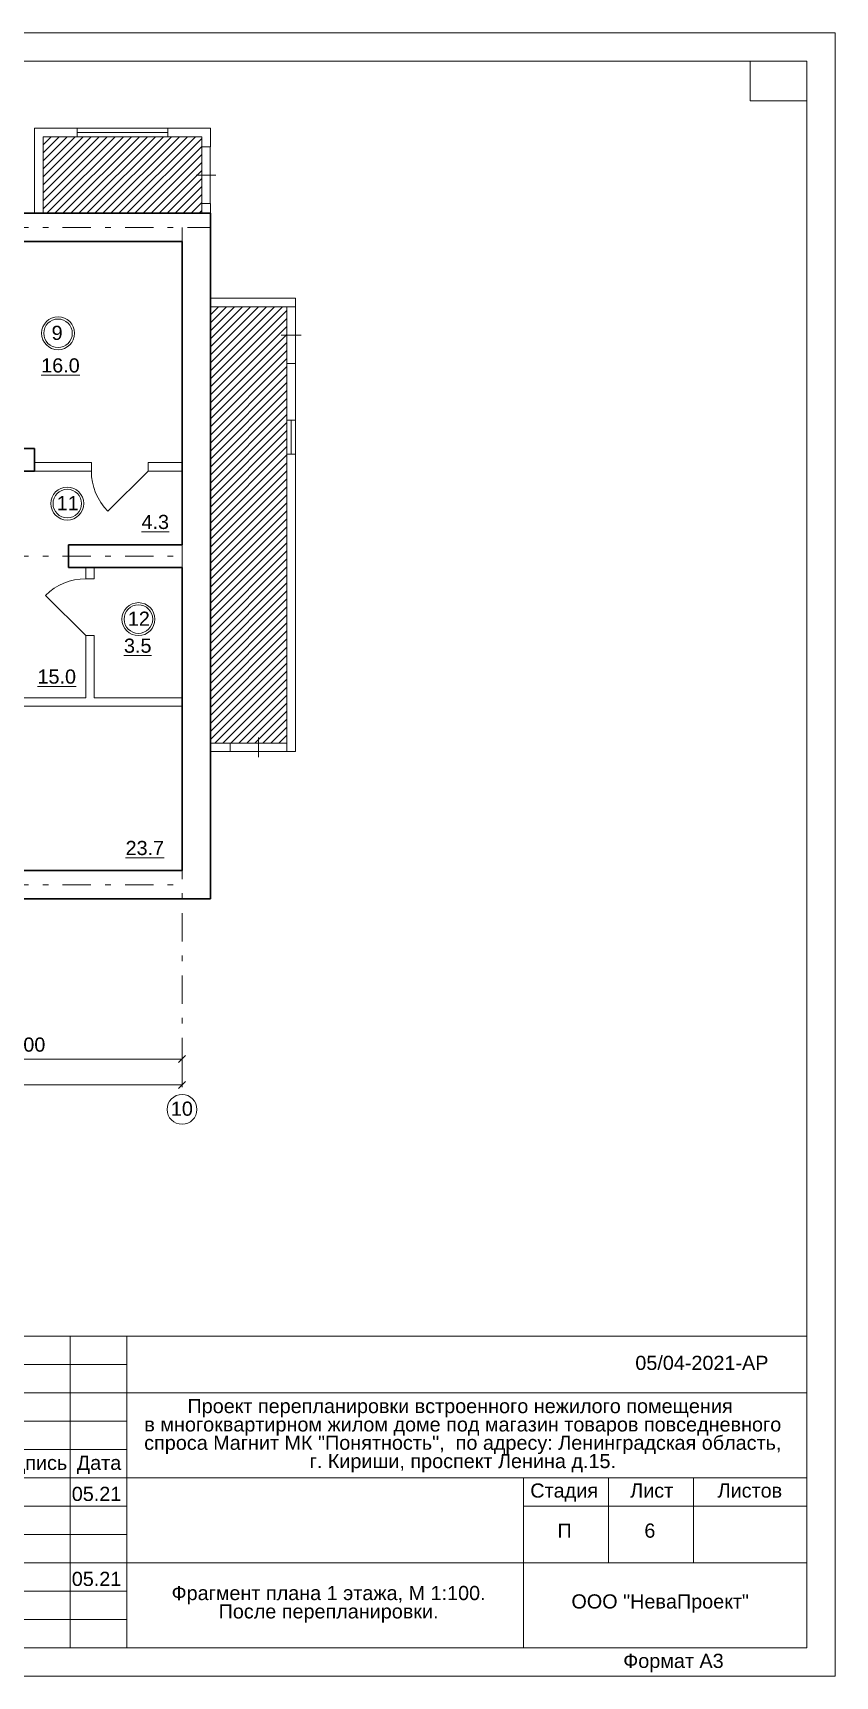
# Model space of a CAD drawing. Header units: metres. Extents: x 1647.3 to 1708.8, y -76.7 to -41.9.
# Drawn here: x 1694.69 to 1708.85, y -73.78 to -44.78 of the extents above; entities that cross this region are included whole.
import ezdxf
from ezdxf.enums import TextEntityAlignment as Align

# ---------------------------------------------------------------- set-up
doc = ezdxf.new("R2010")
doc.units = ezdxf.units.M
doc.header["$MEASUREMENT"] = 0
doc.linetypes.add('( Dashdot )', pattern=[1.001, 0.5, -0.25, 0.001, -0.25])
doc.layers.add('Level 50', color=7, linetype='Continuous', lineweight=0)
doc.layers.add('Level 63', color=7, linetype='Continuous', lineweight=0)
doc.styles.add('GOST 2.304', font='CS_Gost2304.shx')
doc.styles.add('Style-Arial', font='arial.ttf')

msp = doc.modelspace()

# ---------------------------------------------------------------- hatches: boundary and pattern name
at = {"lineweight": 0}
h = msp.add_hatch(dxfattribs=at)
h.set_pattern_fill('HATCH', style=0, pattern_type=2)
h.set_pattern_definition([(45, (1694.87421, -46.61436), (-0.0707107, 0.0707107), [])])
h.paths.add_polyline_path([(1694.874, -46.614), (1697.674, -46.614), (1697.674, -47.964), (1694.874, -47.964)])
h = msp.add_hatch(dxfattribs=at)
h.set_pattern_fill('HATCH', style=0, pattern_type=2)
h.set_pattern_definition([(45, (1697.82421, -49.61436), (-0.0707107, 0.0707107), [])])
h.paths.add_polyline_path([(1697.824, -49.614), (1699.174, -49.614), (1699.174, -57.314), (1697.824, -57.314)])

# ---------------------------------------------------------------- linework, layer by layer
at = {"color": 7, "lineweight": 13}
for p, q in [((1694.724, -47.964), (1694.724, -46.464)), ((1694.724, -46.464), (1695.474, -46.464)), ((1694.874, -46.614), (1695.474, -46.614)), ((1694.874, -47.964), (1694.874, -46.614)), ((1695.474, -46.614), (1695.474, -46.464)), ((1697.074, -46.614), (1697.074, -46.464)), ((1697.074, -46.464), (1697.824, -46.464)), ((1697.074, -46.614), (1697.674, -46.614)), ((1697.674, -46.789), (1697.674, -46.614)), ((1697.824, -46.789), (1697.824, -46.464)), ((1697.674, -46.789), (1697.824, -46.789)), ((1697.674, -47.964), (1697.674, -47.789)), ((1697.674, -47.789), (1697.824, -47.789)), ((1697.824, -47.964), (1697.824, -47.789)), ((1697.824, -49.464), (1699.324, -49.464)), ((1699.324, -49.464), (1699.324, -49.614)), ((1697.824, -49.614), (1699.324, -49.614)), ((1699.174, -50.614), (1699.174, -51.614)), ((1699.174, -50.614), (1699.324, -50.614)), ((1699.324, -50.614), (1699.324, -51.614)), ((1699.174, -51.614), (1699.324, -51.614)), ((1694.724, -52.364), (1695.724, -52.364)), ((1695.724, -52.364), (1695.724, -52.514)), ((1696.724, -52.364), (1696.724, -52.514)), ((1696.724, -52.364), (1697.324, -52.364)), ((1699.174, -52.214), (1699.324, -52.214)), ((1699.174, -52.214), (1699.174, -57.464)), ((1699.324, -52.214), (1699.324, -57.464)), ((1694.724, -52.514), (1695.724, -52.514)), ((1696.724, -52.514), (1696.017, -53.221)), ((1696.724, -52.514), (1697.324, -52.514)), ((1695.624, -54.214), (1695.624, -54.414)), ((1695.774, -54.214), (1695.774, -54.414)), ((1695.624, -54.414), (1695.774, -54.414)), ((1695.624, -55.414), (1694.917, -54.707)), ((1695.624, -55.414), (1695.774, -55.414)), ((1695.624, -55.414), (1695.624, -56.514)), ((1695.774, -55.414), (1695.774, -56.514)), ((1690.424, -56.514), (1695.624, -56.514)), ((1695.774, -56.514), (1697.324, -56.514)), ((1690.424, -56.664), (1697.324, -56.664)), ((1697.824, -57.314), (1698.174, -57.314)), ((1698.174, -57.314), (1698.174, -57.464)), ((1697.824, -57.464), (1698.174, -57.464)), ((1699.174, -57.464), (1699.324, -57.464))]:
    msp.add_line(p, q, dxfattribs=at)
at = {"color": 7, "lineweight": 0}
for p, q in [((1694.874, -46.614), (1697.674, -46.614)), ((1694.874, -47.964), (1694.874, -46.614)), ((1694.874, -46.614), (1694.874, -46.614)), ((1695.474, -46.464), (1697.074, -46.464)), ((1695.474, -46.614), (1695.474, -46.464)), ((1695.474, -46.464), (1695.474, -46.464)), ((1695.474, -46.539), (1697.074, -46.539)), ((1697.074, -46.464), (1697.074, -46.614)), ((1697.674, -46.614), (1697.674, -47.964)), ((1697.823, -46.789), (1697.674, -46.789)), ((1697.674, -46.789), (1697.674, -46.789)), ((1697.823, -47.789), (1697.823, -46.789)), ((1697.574, -47.289), (1697.923, -47.289)), ((1697.674, -47.789), (1697.823, -47.789)), ((1697.674, -47.964), (1694.874, -47.964)), ((1697.824, -49.614), (1699.324, -49.614)), ((1697.824, -57.314), (1697.824, -49.614)), ((1697.824, -49.614), (1697.824, -49.614)), ((1699.174, -57.464), (1699.174, -49.614)), ((1699.324, -50.614), (1699.324, -49.614)), ((1699.074, -50.114), (1699.424, -50.114)), ((1699.174, -50.614), (1699.324, -50.614)), ((1699.174, -50.614), (1699.174, -50.614)), ((1699.324, -51.614), (1699.174, -51.614)), ((1699.174, -51.614), (1699.174, -51.614)), ((1699.249, -51.614), (1699.249, -52.214)), ((1699.324, -52.214), (1699.324, -51.614)), ((1699.174, -52.214), (1699.324, -52.214)), ((1699.174, -57.314), (1697.824, -57.314)), ((1698.174, -57.314), (1698.174, -57.464)), ((1698.674, -57.214), (1698.674, -57.564)), ((1698.174, -57.464), (1699.174, -57.464)), ((1698.174, -57.464), (1698.174, -57.464))]:
    msp.add_line(p, q, dxfattribs=at)
at = {"color": 7, "lineweight": 30}
for p, q in [((1691.224, -47.964), (1697.824, -47.964)), ((1697.824, -47.964), (1697.824, -60.064)), ((1691.924, -48.464), (1697.324, -48.464)), ((1697.324, -48.464), (1697.324, -53.814)), ((1691.924, -52.114), (1694.724, -52.114)), ((1694.724, -52.514), (1694.724, -52.114)), ((1691.924, -52.514), (1694.724, -52.514)), ((1695.324, -53.814), (1695.324, -54.214)), ((1695.324, -53.814), (1697.324, -53.814)), ((1695.324, -54.214), (1697.324, -54.214)), ((1697.324, -54.214), (1697.324, -59.564)), ((1693.474, -59.564), (1697.324, -59.564)), ((1693.474, -60.064), (1697.824, -60.064))]:
    msp.add_line(p, q, dxfattribs=at)
at = {"color": 7, "linetype": '( Dashdot )', "lineweight": 0}
for p, q in [((1651.218, -48.214), (1697.824, -48.214)), ((1697.324, -48.214), (1697.324, -63.514)), ((1651.218, -54.014), (1697.324, -54.014)), ((1651.218, -59.814), (1697.324, -59.814))]:
    msp.add_line(p, q, dxfattribs=at)
at = {"color": 7, "linetype": 'Continuous', "lineweight": 0}
for p, q in [((1653.124, -62.89), (1697.324, -62.89)), ((1697.324, -63.389), (1697.324, -62.765)), ((1653.124, -63.348), (1697.324, -63.348))]:
    msp.add_line(p, q, dxfattribs=at)
at = {"color": 0, "linetype": 'ByBlock', "lineweight": -2}
for p, q in [((1697.387, -62.827), (1697.262, -62.952)), ((1697.387, -63.285), (1697.262, -63.41))]:
    msp.add_line(p, q, dxfattribs=at)
at = {"color": 7, "linetype": 'Continuous', "lineweight": 13}
for centre, radius in [((1695.136, -50.082), 0.291), ((1695.136, -50.082), 0.252), ((1695.3, -53.087), 0.291), ((1695.3, -53.087), 0.252), ((1696.555, -55.127), 0.291), ((1696.555, -55.127), 0.252), ((1697.324, -63.778), 0.263)]:
    msp.add_circle(centre, radius, dxfattribs=at)
at = {"color": 7, "lineweight": 0}
for centre, start, end in [((1696.724, -52.514), 180, 225), ((1695.624, -55.414), 90, 135)]:
    msp.add_arc(centre, 1, start, end, dxfattribs=at)
at = {"layer": 'Level 50', "color": 7, "linetype": 'Continuous', "lineweight": 0}
for p, q in [((1647.348, -44.78), (1708.848, -44.78)), ((1708.848, -44.78), (1708.848, -73.78)), ((1708.848, -73.78), (1647.348, -73.78))]:
    msp.add_line(p, q, dxfattribs=at)
at = {"layer": 'Level 50', "color": 7, "linetype": 'Continuous', "lineweight": 13}
for p, q in [((1649.348, -45.28), (1708.348, -45.28)), ((1707.348, -45.28), (1707.348, -45.98)), ((1708.348, -45.28), (1708.348, -73.28)), ((1707.348, -45.98), (1708.348, -45.98)), ((1648.909, -73.28), (1708.348, -73.28))]:
    msp.add_line(p, q, dxfattribs=at)
at = {"layer": 'Level 63', "color": 7, "linetype": 'Continuous', "lineweight": 13}
for p, q in [((1689.848, -67.78), (1708.348, -67.78)), ((1695.348, -67.78), (1695.348, -73.28)), ((1696.348, -67.78), (1696.348, -73.28)), ((1696.348, -68.78), (1708.348, -68.78)), ((1689.848, -69.78), (1696.348, -69.78)), ((1689.848, -70.28), (1708.348, -70.28)), ((1703.348, -70.28), (1703.348, -73.28)), ((1704.848, -70.28), (1704.848, -71.78)), ((1706.348, -70.28), (1706.348, -71.78)), ((1703.348, -70.78), (1708.348, -70.78)), ((1696.348, -71.78), (1708.348, -71.78))]:
    msp.add_line(p, q, dxfattribs=at)
at = {"layer": 'Level 63', "color": 7, "linetype": 'Continuous', "lineweight": 0}
for p, q in [((1689.848, -68.28), (1696.348, -68.28)), ((1689.848, -68.78), (1696.348, -68.78)), ((1689.848, -69.28), (1696.348, -69.28)), ((1689.848, -70.78), (1696.348, -70.78)), ((1689.848, -71.28), (1696.348, -71.28)), ((1689.848, -71.78), (1696.348, -71.78)), ((1689.848, -72.28), (1696.348, -72.28)), ((1689.848, -72.78), (1696.348, -72.78))]:
    msp.add_line(p, q, dxfattribs=at)

# ---------------------------------------------------------------- texts
at = {"color": 7, "linetype": 'Continuous', "lineweight": 13, "style": 'Style-Arial'}
for s, p in [('9', (1695.023, -49.949)), ('11', (1695.113, -52.954)), ('12', (1696.368, -54.994)), ('ООО "НеваПроект"', (1704.195, -72.337))]:
    msp.add_text(s, height=0.25, dxfattribs=at).set_placement(p, align=Align.TOP_LEFT)
at = {"color": 7, "linetype": 'Continuous', "lineweight": 30, "style": 'Style-Arial'}
msp.add_text('10', height=0.25, dxfattribs=at).set_placement((1697.127, -63.641), align=Align.TOP_LEFT)
at = {"color": 7, "linetype": 'Continuous', "lineweight": 13, "style": 'Style-Arial'}
msp.add_text('05/04-2021-АР', height=0.25, dxfattribs=at).set_placement((1706.497, -68.127), align=Align.TOP_CENTER)
at = {"color": 7, "linetype": 'Continuous', "lineweight": 13, "char_height": 0.25, "style": 'Style-Arial'}
for s, insert, attachment_point, line_spacing_factor in [('\\L16.0', (1694.839, -50.524), 1, 0.6), ('\\L4.3', (1696.609, -53.286), 1, 0.6), ('\\L3.5', (1696.3, -55.47), 1, 0.6), ('\\L15.0', (1694.774, -56.015), 1, 0.6), ('\\L23.7', (1696.328, -59.04), 1, 0.6), ('Проект перепланировки встроенного нежилого помещения\\P в многоквартирном жилом доме под магазин товаров повседневного\\P спроса Магнит МК "Понятность",  по адресу: Ленинградская область,\\P г. Кириши, проспект Ленина д.15.', (1702.23, -68.889), 2, 0.776524), ('Фрагмент плана 1 этажа, М 1:100.\\PПосле перепланировки.\\P', (1699.91, -72.513), 5, 0.776524)]:
    msp.add_mtext(s, dxfattribs=dict(at, insert=insert, attachment_point=attachment_point, line_spacing_factor=line_spacing_factor))
at = {"color": 7, "linetype": 'Continuous', "lineweight": 0, "insert": (1694.524, -62.637), "char_height": 0.25, "attachment_point": 5, "style": 'Style-Arial'}
msp.add_mtext('\\A1;5600', dxfattribs=at)
at = {"color": 7, "linetype": 'Continuous', "lineweight": 30, "char_height": 0.25, "attachment_point": 1, "line_spacing_factor": 0.72, "style": 'GOST 2.304'}
for insert in [(1695.379, -70.439), (1695.379, -71.939)]:
    msp.add_mtext('\\fArial|b0|i0|c204204|p39;05.21', dxfattribs=dict(at, insert=insert))
at = {"color": 7, "linetype": 'Continuous', "lineweight": 0, "char_height": 0.25, "attachment_point": 5, "line_spacing_factor": 0.72, "style": 'GOST 2.304'}
for s, insert in [('\\fArial|b0|i0|c204204|p39;П', (1704.074, -71.214)), ('\\fArial|b0|i0|c204204|p39;6', (1705.579, -71.214))]:
    msp.add_mtext(s, dxfattribs=dict(at, insert=insert))
at = {"layer": 'Level 63', "color": 7, "linetype": 'Continuous', "lineweight": 0, "style": 'Style-Arial'}
for s, p in [('Подпись', (1694.604, -70.015)), ('Дата', (1695.859, -70.015)), ('Стадия', (1704.066, -70.505)), ('Лист', (1705.611, -70.505)), ('Листов', (1707.344, -70.505)), ('Формат А3', (1705.995, -73.511))]:
    msp.add_text(s, height=0.25, dxfattribs=at).set_placement(p, align=Align.MIDDLE_CENTER)

doc.saveas('drawing.dxf')
